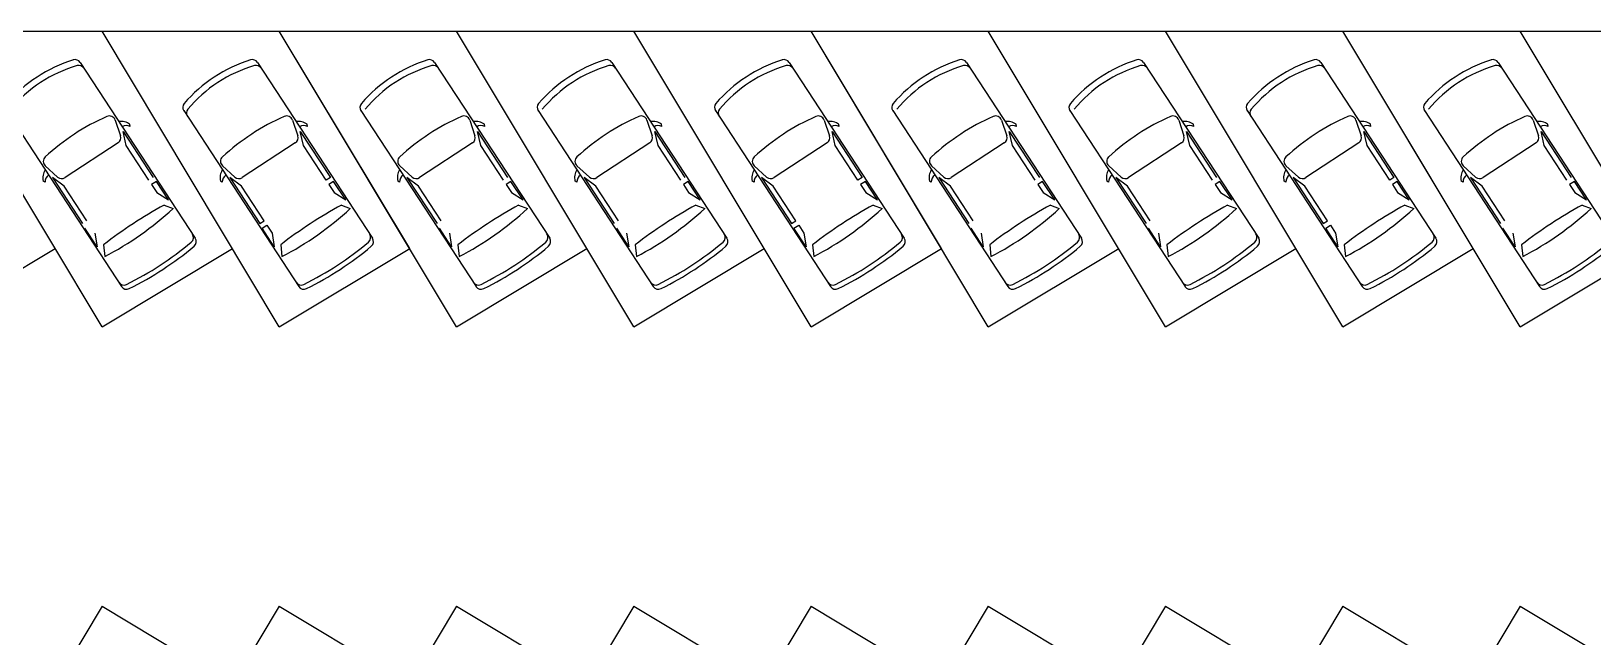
# Model space of a CAD drawing. Header units: millimetres. Extents: x 2478 to 18835, y -4183 to 1193.
# Drawn here: x 10870 to 13778, y -2070 to -943 of the extents above; entities that cross this region are included whole.
import ezdxf

# ---------------------------------------------------------------- set-up
doc = ezdxf.new("R2010")
doc.units = ezdxf.units.MM

msp = doc.modelspace()

# ---------------------------------------------------------------- linework, layer by layer
at = {"color": 4}
msp.add_line((8362.2, -943.2), (16991.3, -943.2), dxfattribs=at)
at = {"color": 1}
for p, q in [((11002.2, -1493.2), (10672.2, -943.2)), ((11332.2, -1493.2), (11002.2, -943.2)), ((11574.9, -1347.6), (11332.2, -943.2)), ((11662.2, -1493.2), (11332.2, -943.2)), ((11992.2, -1493.2), (11662.2, -943.2)), ((12322.2, -1493.2), (11992.2, -943.2)), ((12564.9, -1347.6), (12322.2, -943.2)), ((12652.2, -1493.2), (12322.2, -943.2)), ((12982.2, -1493.2), (12652.2, -943.2)), ((13312.2, -1493.2), (12982.2, -943.2)), ((13554.9, -1347.6), (13312.2, -943.2)), ((13642.2, -1493.2), (13312.2, -943.2)), ((13972.2, -1493.2), (13642.2, -943.2)), ((10672.2, -1493.2), (10914.9, -1347.6)), ((11002.2, -1493.2), (11244.9, -1347.6)), ((11332.2, -1493.2), (11574.9, -1347.6)), ((11662.2, -1493.2), (11904.9, -1347.6)), ((11992.2, -1493.2), (12234.9, -1347.6)), ((12322.2, -1493.2), (12564.9, -1347.6)), ((12652.2, -1493.2), (12894.9, -1347.6)), ((12982.2, -1493.2), (13224.9, -1347.6)), ((13312.2, -1493.2), (13554.9, -1347.6)), ((13642.2, -1493.2), (13884.9, -1347.6)), ((11002.2, -2013.2), (10672.2, -2563.2)), ((11002.2, -2013.2), (10672.2, -2563.2)), ((11332.2, -2013.2), (11002.2, -2563.2)), ((11002.2, -2013.2), (11244.9, -2158.8)), ((11662.2, -2013.2), (11332.2, -2563.2)), ((11332.2, -2013.2), (11574.9, -2158.8)), ((11662.2, -2013.2), (11332.2, -2563.2)), ((11992.2, -2013.2), (11662.2, -2563.2)), ((11662.2, -2013.2), (11904.9, -2158.8)), ((11992.2, -2013.2), (12234.9, -2158.8)), ((12322.2, -2013.2), (11992.2, -2563.2)), ((12652.2, -2013.2), (12322.2, -2563.2)), ((12322.2, -2013.2), (12564.9, -2158.8)), ((12652.2, -2013.2), (12322.2, -2563.2)), ((12652.2, -2013.2), (12894.9, -2158.8)), ((12982.2, -2013.2), (12652.2, -2563.2)), ((12982.2, -2013.2), (12652.2, -2563.2)), ((12982.2, -2013.2), (13224.9, -2158.8)), ((13312.2, -2013.2), (12982.2, -2563.2)), ((13312.2, -2013.2), (12982.2, -2563.2)), ((13642.2, -2013.2), (13312.2, -2563.2)), ((13642.2, -2013.2), (13312.2, -2563.2)), ((13312.2, -2013.2), (13554.9, -2158.8)), ((13642.2, -2013.2), (13884.9, -2158.8))]:
    msp.add_line(p, q, dxfattribs=at)
at = {"color": 0}
for p, q in [((10961.3, -1001.3), (11175.6, -1328.5)), ((11291.3, -1001.3), (11505.6, -1328.5)), ((11621.3, -1001.3), (11835.6, -1328.5)), ((11951.3, -1001.3), (12165.6, -1328.5)), ((12281.3, -1001.3), (12495.6, -1328.5)), ((12611.3, -1001.3), (12825.6, -1328.5)), ((12941.3, -1001.3), (13155.6, -1328.5)), ((13271.3, -1001.3), (13485.6, -1328.5)), ((13601.3, -1001.3), (13815.6, -1328.5)), ((10824.2, -1091), (11038.4, -1418.2)), ((11154.2, -1091), (11368.4, -1418.2)), ((11484.2, -1091), (11698.4, -1418.2)), ((11814.2, -1091), (12028.4, -1418.2)), ((12144.2, -1091), (12358.4, -1418.2)), ((12474.2, -1091), (12688.4, -1418.2)), ((12804.2, -1091), (13018.4, -1418.2)), ((13134.2, -1091), (13348.4, -1418.2)), ((13464.2, -1091), (13678.4, -1418.2)), ((11026.6, -1108.6), (11036.4, -1137.9)), ((11041.3, -1129.6), (11097.3, -1215.3)), ((11047.3, -1156), (11041.3, -1129.6)), ((11054.6, -1120.4), (11053.9, -1116.4)), ((11356.6, -1108.6), (11366.4, -1137.9)), ((11377.3, -1156), (11371.3, -1129.6)), ((11371.3, -1129.6), (11427.3, -1215.3)), ((11384.6, -1120.4), (11383.9, -1116.4)), ((11686.6, -1108.6), (11696.4, -1137.9)), ((11701.3, -1129.6), (11757.3, -1215.3)), ((11707.3, -1156), (11701.3, -1129.6)), ((11714.6, -1120.4), (11713.9, -1116.4)), ((12016.6, -1108.6), (12026.4, -1137.9)), ((12031.3, -1129.6), (12087.3, -1215.3)), ((12037.3, -1156), (12031.3, -1129.6)), ((12044.6, -1120.4), (12043.9, -1116.4)), ((12346.6, -1108.6), (12356.4, -1137.9)), ((12367.3, -1156), (12361.3, -1129.6)), ((12361.3, -1129.6), (12417.3, -1215.3)), ((12374.6, -1120.4), (12373.9, -1116.4)), ((12676.6, -1108.6), (12686.4, -1137.9)), ((12691.3, -1129.6), (12747.3, -1215.3)), ((12697.3, -1156), (12691.3, -1129.6)), ((12704.6, -1120.4), (12703.9, -1116.4)), ((13006.6, -1108.6), (13016.4, -1137.9)), ((13021.3, -1129.6), (13077.3, -1215.3)), ((13027.3, -1156), (13021.3, -1129.6)), ((13034.6, -1120.4), (13033.9, -1116.4)), ((13336.6, -1108.6), (13346.4, -1137.9)), ((13357.3, -1156), (13351.3, -1129.6)), ((13351.3, -1129.6), (13407.3, -1215.3)), ((13364.6, -1120.4), (13363.9, -1116.4)), ((13666.6, -1108.6), (13676.4, -1137.9)), ((13681.3, -1129.6), (13737.3, -1215.3)), ((13687.3, -1156), (13681.3, -1129.6)), ((13694.6, -1120.4), (13693.9, -1116.4)), ((11031.9, -1151.1), (10933.3, -1215.6)), ((11089.5, -1220.4), (11047.3, -1156)), ((11361.9, -1151.1), (11263.3, -1215.6)), ((11419.5, -1220.4), (11377.3, -1156)), ((11691.9, -1151.1), (11593.3, -1215.6)), ((11749.5, -1220.4), (11707.3, -1156)), ((12021.9, -1151.1), (11923.3, -1215.6)), ((12079.5, -1220.4), (12037.3, -1156)), ((12351.9, -1151.1), (12253.3, -1215.6)), ((12409.5, -1220.4), (12367.3, -1156)), ((12681.9, -1151.1), (12583.3, -1215.6)), ((12739.5, -1220.4), (12697.3, -1156)), ((13011.9, -1151.1), (12913.3, -1215.6)), ((13069.5, -1220.4), (13027.3, -1156)), ((13341.9, -1151.1), (13243.3, -1215.6)), ((13399.5, -1220.4), (13357.3, -1156)), ((13671.9, -1151.1), (13573.3, -1215.6)), ((13729.5, -1220.4), (13687.3, -1156)), ((10896.4, -1193.8), (10919.4, -1214.5)), ((10931.6, -1231.8), (10909.9, -1215.7)), ((10909.9, -1215.7), (10965.9, -1301.3)), ((11226.4, -1193.8), (11249.4, -1214.5)), ((11239.9, -1215.7), (11295.9, -1301.3)), ((11261.6, -1231.8), (11239.9, -1215.7)), ((11427.3, -1215.3), (11419.5, -1220.4)), ((11556.4, -1193.8), (11579.4, -1214.5)), ((11591.6, -1231.8), (11569.9, -1215.7)), ((11569.9, -1215.7), (11625.9, -1301.3)), ((11886.4, -1193.8), (11909.4, -1214.5)), ((11921.6, -1231.8), (11899.9, -1215.7)), ((11899.9, -1215.7), (11955.9, -1301.3)), ((12216.4, -1193.8), (12239.4, -1214.5)), ((12229.9, -1215.7), (12285.9, -1301.3)), ((12251.6, -1231.8), (12229.9, -1215.7)), ((12417.3, -1215.3), (12409.5, -1220.4)), ((12546.4, -1193.8), (12569.4, -1214.5)), ((12581.6, -1231.8), (12559.9, -1215.7)), ((12559.9, -1215.7), (12615.9, -1301.3)), ((12876.4, -1193.8), (12899.4, -1214.5)), ((12911.6, -1231.8), (12889.9, -1215.7)), ((12889.9, -1215.7), (12945.9, -1301.3)), ((13206.4, -1193.8), (13229.4, -1214.5)), ((13219.9, -1215.7), (13275.9, -1301.3)), ((13241.6, -1231.8), (13219.9, -1215.7)), ((13407.3, -1215.3), (13399.5, -1220.4)), ((13536.4, -1193.8), (13559.4, -1214.5)), ((13571.6, -1231.8), (13549.9, -1215.7)), ((13549.9, -1215.7), (13605.9, -1301.3)), ((10896, -1224.2), (10892.7, -1222)), ((10973.8, -1296.1), (10931.6, -1231.8)), ((11103.3, -1222.8), (11094.5, -1228.5)), ((11094.5, -1228.5), (11104.2, -1243.3)), ((11125.9, -1257.2), (11103.3, -1222.8)), ((11104.2, -1243.3), (11125.9, -1257.2)), ((11226, -1224.2), (11222.7, -1222)), ((11303.8, -1296.1), (11261.6, -1231.8)), ((11433.3, -1222.8), (11424.5, -1228.5)), ((11424.5, -1228.5), (11434.2, -1243.3)), ((11455.9, -1257.2), (11433.3, -1222.8)), ((11434.2, -1243.3), (11455.9, -1257.2)), ((11556, -1224.2), (11552.7, -1222)), ((11633.8, -1296.1), (11591.6, -1231.8)), ((11763.3, -1222.8), (11754.5, -1228.5)), ((11754.5, -1228.5), (11764.2, -1243.3)), ((11785.9, -1257.2), (11763.3, -1222.8)), ((11764.2, -1243.3), (11785.9, -1257.2)), ((11886, -1224.2), (11882.7, -1222)), ((11963.8, -1296.1), (11921.6, -1231.8)), ((12093.3, -1222.8), (12084.5, -1228.5)), ((12084.5, -1228.5), (12094.2, -1243.3)), ((12115.9, -1257.2), (12093.3, -1222.8)), ((12094.2, -1243.3), (12115.9, -1257.2)), ((12216, -1224.2), (12212.7, -1222)), ((12293.8, -1296.1), (12251.6, -1231.8)), ((12423.3, -1222.8), (12414.5, -1228.5)), ((12414.5, -1228.5), (12424.2, -1243.3)), ((12445.9, -1257.2), (12423.3, -1222.8)), ((12424.2, -1243.3), (12445.9, -1257.2)), ((12546, -1224.2), (12542.7, -1222)), ((12623.8, -1296.1), (12581.6, -1231.8)), ((12753.3, -1222.8), (12744.5, -1228.5)), ((12744.5, -1228.5), (12754.2, -1243.3)), ((12775.9, -1257.2), (12753.3, -1222.8)), ((12754.2, -1243.3), (12775.9, -1257.2)), ((12876, -1224.2), (12872.7, -1222)), ((12953.8, -1296.1), (12911.6, -1231.8)), ((13083.3, -1222.8), (13074.5, -1228.5)), ((13074.5, -1228.5), (13084.2, -1243.3)), ((13105.9, -1257.2), (13083.3, -1222.8)), ((13084.2, -1243.3), (13105.9, -1257.2)), ((13206, -1224.2), (13202.7, -1222)), ((13283.8, -1296.1), (13241.6, -1231.8)), ((13413.3, -1222.8), (13404.5, -1228.5)), ((13404.5, -1228.5), (13414.2, -1243.3)), ((13435.9, -1257.2), (13413.3, -1222.8)), ((13414.2, -1243.3), (13435.9, -1257.2)), ((13536, -1224.2), (13532.7, -1222)), ((13613.8, -1296.1), (13571.6, -1231.8)), ((13743.3, -1222.8), (13734.5, -1228.5)), ((13734.5, -1228.5), (13744.2, -1243.3)), ((13765.9, -1257.2), (13743.3, -1222.8)), ((13744.2, -1243.3), (13765.9, -1257.2)), ((11117.8, -1266.6), (11134.3, -1273.1)), ((11447.8, -1266.6), (11464.3, -1273.1)), ((11777.8, -1266.6), (11794.3, -1273.1)), ((12107.8, -1266.6), (12124.3, -1273.1)), ((12437.8, -1266.6), (12454.3, -1273.1)), ((12767.8, -1266.6), (12784.3, -1273.1)), ((13097.8, -1266.6), (13114.3, -1273.1)), ((13427.8, -1266.6), (13444.3, -1273.1)), ((13757.8, -1266.6), (13774.3, -1273.1)), ((11295.9, -1301.3), (11303.8, -1296.1)), ((11300.4, -1309.8), (11309.2, -1304)), ((11309.2, -1304), (11318.8, -1318.8)), ((12285.9, -1301.3), (12293.8, -1296.1)), ((12290.4, -1309.8), (12299.2, -1304)), ((12299.2, -1304), (12308.8, -1318.8)), ((13275.9, -1301.3), (13283.8, -1296.1)), ((13280.4, -1309.8), (13289.2, -1304)), ((13289.2, -1304), (13298.8, -1318.8)), ((10992.9, -1344.2), (10970.4, -1309.8)), ((10988.8, -1318.8), (10992.9, -1344.2)), ((11322.9, -1344.2), (11300.4, -1309.8)), ((11318.8, -1318.8), (11322.9, -1344.2)), ((11652.9, -1344.2), (11630.4, -1309.8)), ((11648.8, -1318.8), (11652.9, -1344.2)), ((11982.9, -1344.2), (11960.4, -1309.8)), ((11978.8, -1318.8), (11982.9, -1344.2)), ((12312.9, -1344.2), (12290.4, -1309.8)), ((12308.8, -1318.8), (12312.9, -1344.2)), ((12642.9, -1344.2), (12620.4, -1309.8)), ((12638.8, -1318.8), (12642.9, -1344.2)), ((12972.9, -1344.2), (12950.4, -1309.8)), ((12968.8, -1318.8), (12972.9, -1344.2)), ((13302.9, -1344.2), (13280.4, -1309.8)), ((13298.8, -1318.8), (13302.9, -1344.2)), ((13632.9, -1344.2), (13610.4, -1309.8)), ((13628.8, -1318.8), (13632.9, -1344.2)), ((11004.8, -1340.6), (11007.1, -1362.7)), ((11334.8, -1340.6), (11337.1, -1362.7)), ((11664.8, -1340.6), (11667.1, -1362.7)), ((11994.8, -1340.6), (11997.1, -1362.7)), ((12324.8, -1340.6), (12327.1, -1362.7)), ((12654.8, -1340.6), (12657.1, -1362.7)), ((12984.8, -1340.6), (12987.1, -1362.7)), ((13314.8, -1340.6), (13317.1, -1362.7)), ((13644.8, -1340.6), (13647.1, -1362.7))]:
    msp.add_line(p, q, dxfattribs=at)
for centre, major_axis, start_param, end_param in [((11028.7, -1253.8), (55.1, 263.7), 0.50732, 1.063476), ((11027.2, -1251.5), (249.2, -52), 2.060666, 2.651723), ((10951.8, -1007.5), (2.3, 11.2), -0.785398, 0.48085), ((10958.8, -1018.2), (11.2, -2.3), 0.785398, 2.032674), ((11358.7, -1253.8), (55.1, 263.7), 0.50732, 1.063476), ((11357.2, -1251.5), (249.2, -52), 2.060666, 2.651723), ((11281.8, -1007.5), (2.3, 11.2), -0.785398, 0.48085), ((11288.8, -1018.2), (11.2, -2.3), 0.785398, 2.032674), ((11688.7, -1253.8), (55.1, 263.7), 0.50732, 1.063476), ((11687.2, -1251.5), (249.2, -52), 2.060666, 2.651723), ((11611.8, -1007.5), (2.3, 11.2), -0.785398, 0.48085), ((11618.8, -1018.2), (11.2, -2.3), 0.785398, 2.032674), ((12018.7, -1253.8), (55.1, 263.7), 0.50732, 1.063476), ((12017.2, -1251.5), (249.2, -52), 2.060666, 2.651723), ((11941.8, -1007.5), (2.3, 11.2), -0.785398, 0.48085), ((11948.8, -1018.2), (11.2, -2.3), 0.785398, 2.032674), ((12348.7, -1253.8), (55.1, 263.7), 0.50732, 1.063476), ((12347.2, -1251.5), (249.2, -52), 2.060666, 2.651723), ((12271.8, -1007.5), (2.3, 11.2), -0.785398, 0.48085), ((12278.8, -1018.2), (11.2, -2.3), 0.785398, 2.032674), ((12678.7, -1253.8), (55.1, 263.7), 0.50732, 1.063476), ((12677.2, -1251.5), (249.2, -52), 2.060666, 2.651723), ((12601.8, -1007.5), (2.3, 11.2), -0.785398, 0.48085), ((12608.8, -1018.2), (11.2, -2.3), 0.785398, 2.032674), ((13008.7, -1253.8), (55.1, 263.7), 0.50732, 1.063476), ((13007.2, -1251.5), (249.2, -52), 2.060666, 2.651723), ((12931.8, -1007.5), (2.3, 11.2), -0.785398, 0.48085), ((12938.8, -1018.2), (11.2, -2.3), 0.785398, 2.032674), ((13338.7, -1253.8), (55.1, 263.7), 0.50732, 1.063476), ((13337.2, -1251.5), (249.2, -52), 2.060666, 2.651723), ((13261.8, -1007.5), (2.3, 11.2), -0.785398, 0.48085), ((13268.8, -1018.2), (11.2, -2.3), 0.785398, 2.032674), ((13668.7, -1253.8), (55.1, 263.7), 0.50732, 1.063476), ((13667.2, -1251.5), (249.2, -52), 2.060666, 2.651723), ((13591.8, -1007.5), (2.3, 11.2), -0.785398, 0.48085), ((13598.8, -1018.2), (11.2, -2.3), 0.785398, 2.032674), ((11184.5, -1491.8), (87.2, 417.8), 0.623679, 0.947117), ((11015.8, -1112.2), (11.2, -2.3), 0.528074, 2.182793), ((11163.8, -1084.8), (2.3, 11.2), 1.089946, 2.356194), ((11170.7, -1095.4), (2.3, 11.2), 1.108918, 2.356194), ((11514.5, -1491.8), (87.2, 417.8), 0.623679, 0.947117), ((11345.8, -1112.2), (11.2, -2.3), 0.528074, 2.182793), ((11493.8, -1084.8), (2.3, 11.2), 1.089946, 2.356194), ((11844.5, -1491.8), (87.2, 417.8), 0.623679, 0.947117), ((11675.8, -1112.2), (11.2, -2.3), 0.528074, 2.182793), ((11823.8, -1084.8), (2.3, 11.2), 1.089946, 2.356194), ((12174.5, -1491.8), (87.2, 417.8), 0.623679, 0.947117), ((12005.8, -1112.2), (11.2, -2.3), 0.528074, 2.182793), ((12153.8, -1084.8), (2.3, 11.2), 1.089946, 2.356194), ((12160.7, -1095.4), (2.3, 11.2), 1.108918, 2.356194), ((12504.5, -1491.8), (87.2, 417.8), 0.623679, 0.947117), ((12335.8, -1112.2), (11.2, -2.3), 0.528074, 2.182793), ((12483.8, -1084.8), (2.3, 11.2), 1.089946, 2.356194), ((12834.5, -1491.8), (87.2, 417.8), 0.623679, 0.947117), ((12665.8, -1112.2), (11.2, -2.3), 0.528074, 2.182793), ((12813.8, -1084.8), (2.3, 11.2), 1.089946, 2.356194), ((13164.5, -1491.8), (87.2, 417.8), 0.623679, 0.947117), ((12995.8, -1112.2), (11.2, -2.3), 0.528074, 2.182793), ((13143.8, -1084.8), (2.3, 11.2), 1.089946, 2.356194), ((13150.7, -1095.4), (2.3, 11.2), 1.108918, 2.356194), ((13494.5, -1491.8), (87.2, 417.8), 0.623679, 0.947117), ((13325.8, -1112.2), (11.2, -2.3), 0.528074, 2.182793), ((13473.8, -1084.8), (2.3, 11.2), 1.089946, 2.356194), ((13824.5, -1491.8), (87.2, 417.8), 0.623679, 0.947117), ((13655.8, -1112.2), (11.2, -2.3), 0.528074, 2.182793), ((11037.5, -1138.2), (5.6, 26.7), -0.439922, 0.360338), ((11047.9, -1135.1), (3.3, 15.9), -0.220829, 0.729047), ((11367.5, -1138.2), (5.6, 26.7), -0.439922, 0.360338), ((11377.9, -1135.1), (3.3, 15.9), -0.220829, 0.729047), ((11697.5, -1138.2), (5.6, 26.7), -0.439922, 0.360338), ((11707.9, -1135.1), (3.3, 15.9), -0.220829, 0.729047), ((12027.5, -1138.2), (5.6, 26.7), -0.439922, 0.360338), ((12037.9, -1135.1), (3.3, 15.9), -0.220829, 0.729047), ((12357.5, -1138.2), (5.6, 26.7), -0.439922, 0.360338), ((12367.9, -1135.1), (3.3, 15.9), -0.220829, 0.729047), ((12687.5, -1138.2), (5.6, 26.7), -0.439922, 0.360338), ((12697.9, -1135.1), (3.3, 15.9), -0.220829, 0.729047), ((13017.5, -1138.2), (5.6, 26.7), -0.439922, 0.360338), ((13027.9, -1135.1), (3.3, 15.9), -0.220829, 0.729047), ((13347.5, -1138.2), (5.6, 26.7), -0.439922, 0.360338), ((13357.9, -1135.1), (3.3, 15.9), -0.220829, 0.729047), ((13677.5, -1138.2), (5.6, 26.7), -0.439922, 0.360338), ((13687.9, -1135.1), (3.3, 15.9), -0.220829, 0.729047), ((11025.6, -1141.5), (2.3, 11.2), 3.926991, 5.240463), ((11355.6, -1141.5), (2.3, 11.2), 3.926991, 5.240463), ((11685.6, -1141.5), (2.3, 11.2), 3.926991, 5.240463), ((12015.6, -1141.5), (2.3, 11.2), 3.926991, 5.240463), ((12345.6, -1141.5), (2.3, 11.2), 3.926991, 5.240463), ((12675.6, -1141.5), (2.3, 11.2), 3.926991, 5.240463), ((13005.6, -1141.5), (2.3, 11.2), 3.926991, 5.240463), ((13335.6, -1141.5), (2.3, 11.2), 3.926991, 5.240463), ((13665.6, -1141.5), (2.3, 11.2), 3.926991, 5.240463), ((10904.1, -1185.3), (2.3, 11.2), 0.958799, 2.613518), ((11234.1, -1185.3), (2.3, 11.2), 0.958799, 2.613518), ((11564.1, -1185.3), (2.3, 11.2), 0.958799, 2.613518), ((11894.1, -1185.3), (2.3, 11.2), 0.958799, 2.613518), ((12224.1, -1185.3), (2.3, 11.2), 0.958799, 2.613518), ((12554.1, -1185.3), (2.3, 11.2), 0.958799, 2.613518), ((12884.1, -1185.3), (2.3, 11.2), 0.958799, 2.613518), ((13214.1, -1185.3), (2.3, 11.2), 0.958799, 2.613518), ((13544.1, -1185.3), (2.3, 11.2), 0.958799, 2.613518), ((10919.2, -1215.7), (26.7, -5.6), 2.781255, 3.581514), ((10912.3, -1223.9), (15.9, -3.3), 2.412546, 3.362421), ((10927.1, -1206), (11.2, -2.3), 4.184315, 5.497787), ((11249.2, -1215.7), (26.7, -5.6), 2.781255, 3.581514), ((11242.3, -1223.9), (15.9, -3.3), 2.412546, 3.362421), ((11257.1, -1206), (11.2, -2.3), 4.184315, 5.497787), ((11579.2, -1215.7), (26.7, -5.6), 2.781255, 3.581514), ((11572.3, -1223.9), (15.9, -3.3), 2.412546, 3.362421), ((11587.1, -1206), (11.2, -2.3), 4.184315, 5.497787), ((11909.2, -1215.7), (26.7, -5.6), 2.781255, 3.581514), ((11902.3, -1223.9), (15.9, -3.3), 2.412546, 3.362421), ((11917.1, -1206), (11.2, -2.3), 4.184315, 5.497787), ((12239.2, -1215.7), (26.7, -5.6), 2.781255, 3.581514), ((12232.3, -1223.9), (15.9, -3.3), 2.412546, 3.362421), ((12247.1, -1206), (11.2, -2.3), 4.184315, 5.497787), ((12569.2, -1215.7), (26.7, -5.6), 2.781255, 3.581514), ((12562.3, -1223.9), (15.9, -3.3), 2.412546, 3.362421), ((12577.1, -1206), (11.2, -2.3), 4.184315, 5.497787), ((12899.2, -1215.7), (26.7, -5.6), 2.781255, 3.581514), ((12892.3, -1223.9), (15.9, -3.3), 2.412546, 3.362421), ((12907.1, -1206), (11.2, -2.3), 4.184315, 5.497787), ((13229.2, -1215.7), (26.7, -5.6), 2.781255, 3.581514), ((13222.3, -1223.9), (15.9, -3.3), 2.412546, 3.362421), ((13237.1, -1206), (11.2, -2.3), 4.184315, 5.497787), ((13559.2, -1215.7), (26.7, -5.6), 2.781255, 3.581514), ((13552.3, -1223.9), (15.9, -3.3), 2.412546, 3.362421), ((13567.1, -1206), (11.2, -2.3), 4.184315, 5.497787), ((11557.4, -2061.5), (889.2, -185.6), 2.281762, 2.430627), ((10731.1, -835.5), (582.5, -121.6), 5.400401, 5.662686), ((11887.4, -2061.5), (889.2, -185.6), 2.281762, 2.430627), ((11061.1, -835.5), (582.5, -121.6), 5.400401, 5.662686), ((12217.4, -2061.5), (889.2, -185.6), 2.281762, 2.430627), ((11391.1, -835.5), (582.5, -121.6), 5.400401, 5.662686), ((12547.4, -2061.5), (889.2, -185.6), 2.281762, 2.430627), ((11721.1, -835.5), (582.5, -121.6), 5.400401, 5.662686), ((12877.4, -2061.5), (889.2, -185.6), 2.281762, 2.430627), ((12051.1, -835.5), (582.5, -121.6), 5.400401, 5.662686), ((13207.4, -2061.5), (889.2, -185.6), 2.281762, 2.430627), ((12381.1, -835.5), (582.5, -121.6), 5.400401, 5.662686), ((13537.4, -2061.5), (889.2, -185.6), 2.281762, 2.430627), ((12711.1, -835.5), (582.5, -121.6), 5.400401, 5.662686), ((13867.4, -2061.5), (889.2, -185.6), 2.281762, 2.430627), ((13041.1, -835.5), (582.5, -121.6), 5.400401, 5.662686), ((14197.4, -2061.5), (889.2, -185.6), 2.281762, 2.430627), ((13371.1, -835.5), (582.5, -121.6), 5.400401, 5.662686), ((10774.3, -864.4), (125.5, 601.3), 3.808851, 4.043797), ((11160.9, -1327), (11.2, -2.3), 5.626184, 7.068583), ((11166, -1334.8), (11.2, -2.3), 5.626184, 7.068583), ((11104.3, -864.4), (125.5, 601.3), 3.808851, 4.043797), ((11490.9, -1327), (11.2, -2.3), 5.626184, 7.068583), ((11496, -1334.8), (11.2, -2.3), 5.626184, 7.068583), ((11434.3, -864.4), (125.5, 601.3), 3.808851, 4.043797), ((11820.9, -1327), (11.2, -2.3), 5.626184, 7.068583), ((11826, -1334.8), (11.2, -2.3), 5.626184, 7.068583), ((11764.3, -864.4), (125.5, 601.3), 3.808851, 4.043797), ((12150.9, -1327), (11.2, -2.3), 5.626184, 7.068583), ((12156, -1334.8), (11.2, -2.3), 5.626184, 7.068583), ((12094.3, -864.4), (125.5, 601.3), 3.808851, 4.043797), ((12480.9, -1327), (11.2, -2.3), 5.626184, 7.068583), ((12486, -1334.8), (11.2, -2.3), 5.626184, 7.068583), ((12424.3, -864.4), (125.5, 601.3), 3.808851, 4.043797), ((12810.9, -1327), (11.2, -2.3), 5.626184, 7.068583), ((12816, -1334.8), (11.2, -2.3), 5.626184, 7.068583), ((12754.3, -864.4), (125.5, 601.3), 3.808851, 4.043797), ((13140.9, -1327), (11.2, -2.3), 5.626184, 7.068583), ((13146, -1334.8), (11.2, -2.3), 5.626184, 7.068583), ((13084.3, -864.4), (125.5, 601.3), 3.808851, 4.043797), ((13470.9, -1327), (11.2, -2.3), 5.626184, 7.068583), ((13476, -1334.8), (11.2, -2.3), 5.626184, 7.068583), ((13414.3, -864.4), (125.5, 601.3), 3.808851, 4.043797), ((10779.4, -872.2), (125.5, 601.3), 3.808851, 4.043797), ((11109.4, -872.2), (125.5, 601.3), 3.808851, 4.043797), ((11439.4, -872.2), (125.5, 601.3), 3.808851, 4.043797), ((11769.4, -872.2), (125.5, 601.3), 3.808851, 4.043797), ((12099.4, -872.2), (125.5, 601.3), 3.808851, 4.043797), ((12429.4, -872.2), (125.5, 601.3), 3.808851, 4.043797), ((12759.4, -872.2), (125.5, 601.3), 3.808851, 4.043797), ((13089.4, -872.2), (125.5, 601.3), 3.808851, 4.043797), ((13419.4, -872.2), (125.5, 601.3), 3.808851, 4.043797), ((11042.8, -1404.1), (11.2, -2.3), 3.926991, 5.367923), ((11047.9, -1412), (11.2, -2.3), 3.926991, 5.367923), ((11372.8, -1404.1), (11.2, -2.3), 3.926991, 5.367923), ((11377.9, -1412), (11.2, -2.3), 3.926991, 5.367923), ((11702.8, -1404.1), (11.2, -2.3), 3.926991, 5.367923), ((11707.9, -1412), (11.2, -2.3), 3.926991, 5.367923), ((12032.8, -1404.1), (11.2, -2.3), 3.926991, 5.367923), ((12037.9, -1412), (11.2, -2.3), 3.926991, 5.367923), ((12362.8, -1404.1), (11.2, -2.3), 3.926991, 5.367923), ((12367.9, -1412), (11.2, -2.3), 3.926991, 5.367923), ((12692.8, -1404.1), (11.2, -2.3), 3.926991, 5.367923), ((12697.9, -1412), (11.2, -2.3), 3.926991, 5.367923), ((13022.8, -1404.1), (11.2, -2.3), 3.926991, 5.367923), ((13027.9, -1412), (11.2, -2.3), 3.926991, 5.367923), ((13352.8, -1404.1), (11.2, -2.3), 3.926991, 5.367923), ((13357.9, -1412), (11.2, -2.3), 3.926991, 5.367923), ((13682.8, -1404.1), (11.2, -2.3), 3.926991, 5.367923), ((13687.9, -1412), (11.2, -2.3), 3.926991, 5.367923)]:
    msp.add_ellipse(centre, major_axis=major_axis, ratio=1, start_param=start_param, end_param=end_param, dxfattribs=at)

doc.saveas('drawing.dxf')
